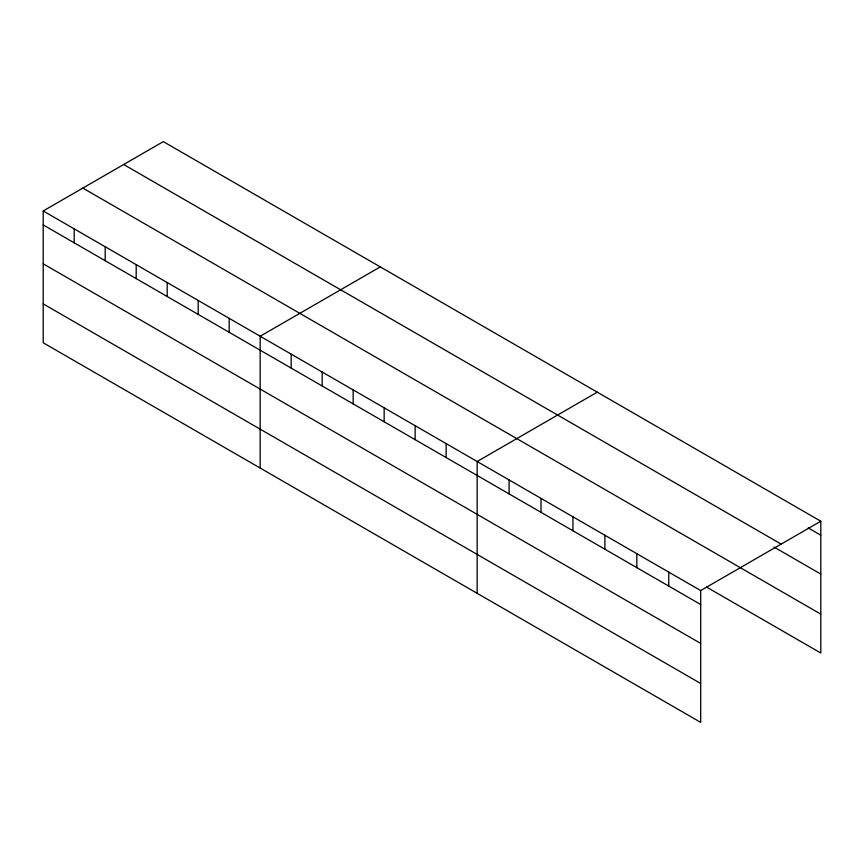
<?xml version="1.0" encoding="UTF-8"?>
<svg xmlns="http://www.w3.org/2000/svg" width="864" height="864" viewBox="0 0 864 864"><rect width="100%" height="100%" fill="white"/><g stroke="black" fill="none" stroke-linecap="round" stroke-linejoin="round"><path stroke-width="1.3" d="M43.2 210.967L700.693 590.566L700.693 722.38L43.2 342.77L43.2 210.967L163.307 141.62L820.8 521.23L820.8 653.033L706.741 587.185M380.279 266.89L260.172 336.236L260.172 468.04M597.251 392.159L477.144 461.506L477.144 593.309M700.693 590.566L820.8 521.23M808.25 527.947L820.8 535.183M123.671 164.506L781.164 544.115M774.036 547.074L820.8 574.074M82.836 188.082L820.8 614.142M43.2 224.921L700.693 604.53M43.2 263.812L700.693 643.421M43.2 303.88L700.693 683.489M668.758 572.13L668.758 586.084M636.822 553.694L636.822 567.648M604.886 535.259L604.886 549.212M572.951 516.812L572.951 530.777M541.015 498.377L541.015 512.341M509.08 479.941L509.08 493.895M446.148 443.61L446.148 457.564M415.152 425.714L415.152 439.668M384.156 407.819L384.156 421.772M353.16 389.923L353.16 403.877M322.164 372.028L322.164 385.981M291.168 354.132L291.168 368.086M229.176 318.341L229.176 332.294M198.18 300.445L198.18 314.399M167.184 282.55L167.184 296.503M136.188 264.654L136.188 278.608M105.192 246.758L105.192 260.712M74.196 228.863L74.196 242.816"/></g></svg>
